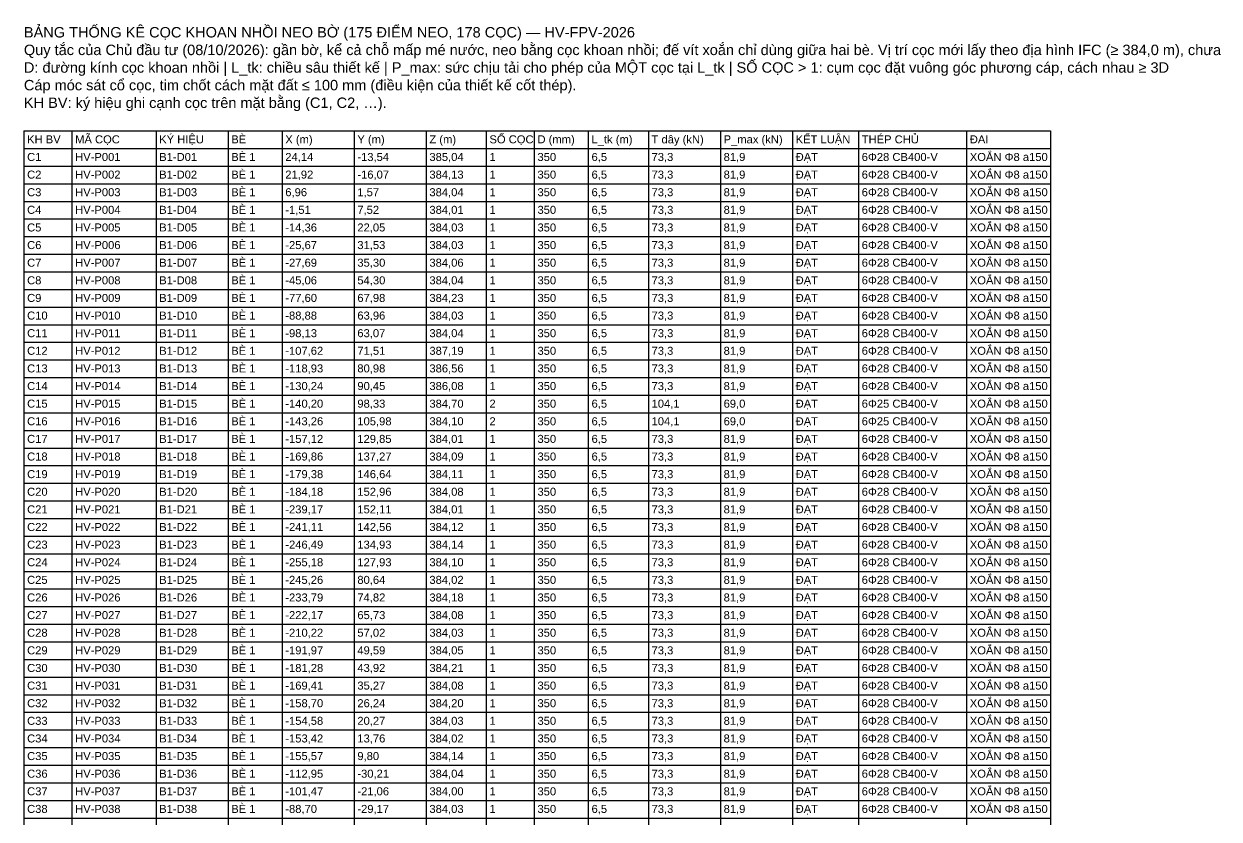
# Model space of a CAD drawing. Header units: metres. Extents: x -256 to 965, y -260 to 304.
# Drawn here: x 489.8 to 669, y 183.6 to 302.7 of the extents above; entities that cross this region are included whole.
import ezdxf

# ---------------------------------------------------------------- set-up
doc = ezdxf.new("R2010")
doc.units = ezdxf.units.M
doc.layers.add('07_BANG_THONG_KE_COC_BO', color=7, linetype='Continuous')
doc.styles.add('VN', font='arial.ttf')

msp = doc.modelspace()

# ---------------------------------------------------------------- linework, layer by layer
at = {"layer": '07_BANG_THONG_KE_COC_BO'}
for p, q in [((489.83, 286.698), (643.73, 286.698)), ((489.83, 286.698), (489.83, -177.942)), ((497.03, 286.698), (497.03, -177.942)), ((509.63, 286.698), (509.63, -177.942)), ((520.43, 286.698), (520.43, -177.942)), ((528.53, 286.698), (528.53, -177.942)), ((539.33, 286.698), (539.33, -177.942)), ((550.13, 286.698), (550.13, -177.942)), ((559.13, 286.698), (559.13, -177.942)), ((566.33, 286.698), (566.33, -177.942)), ((574.43, 286.698), (574.43, -177.942)), ((583.43, 286.698), (583.43, -177.942)), ((594.23, 286.698), (594.23, -177.942)), ((605.03, 286.698), (605.03, -177.942)), ((614.93, 286.698), (614.93, -177.942)), ((631.13, 286.698), (631.13, -177.942)), ((643.73, 286.698), (643.73, -177.942)), ((489.83, 284.058), (643.73, 284.058)), ((489.83, 281.418), (643.73, 281.418)), ((489.83, 278.778), (643.73, 278.778)), ((489.83, 276.138), (643.73, 276.138)), ((489.83, 273.498), (643.73, 273.498)), ((489.83, 270.858), (643.73, 270.858)), ((489.83, 268.218), (643.73, 268.218)), ((489.83, 265.578), (643.73, 265.578)), ((489.83, 262.938), (643.73, 262.938)), ((489.83, 260.298), (643.73, 260.298)), ((489.83, 257.658), (643.73, 257.658)), ((489.83, 255.018), (643.73, 255.018)), ((489.83, 252.378), (643.73, 252.378)), ((489.83, 249.738), (643.73, 249.738)), ((489.83, 247.098), (643.73, 247.098)), ((489.83, 244.458), (643.73, 244.458)), ((489.83, 241.818), (643.73, 241.818)), ((489.83, 239.178), (643.73, 239.178)), ((489.83, 236.538), (643.73, 236.538)), ((489.83, 233.898), (643.73, 233.898)), ((489.83, 231.258), (643.73, 231.258)), ((489.83, 228.618), (643.73, 228.618)), ((489.83, 225.978), (643.73, 225.978)), ((489.83, 223.338), (643.73, 223.338)), ((489.83, 220.698), (643.73, 220.698)), ((489.83, 218.058), (643.73, 218.058)), ((489.83, 215.418), (643.73, 215.418)), ((489.83, 212.778), (643.73, 212.778)), ((489.83, 210.138), (643.73, 210.138)), ((489.83, 207.498), (643.73, 207.498)), ((489.83, 204.858), (643.73, 204.858)), ((489.83, 202.218), (643.73, 202.218)), ((489.83, 199.578), (643.73, 199.578)), ((489.83, 196.938), (643.73, 196.938)), ((489.83, 194.298), (643.73, 194.298)), ((489.83, 191.658), (643.73, 191.658)), ((489.83, 189.018), (643.73, 189.018)), ((489.83, 186.378), (643.73, 186.378)), ((489.83, 183.738), (643.73, 183.738))]:
    msp.add_line(p, q, dxfattribs=at)

# ---------------------------------------------------------------- texts
at = {"layer": '07_BANG_THONG_KE_COC_BO', "style": 'VN'}
for s, height, p in [('BẢNG THỐNG KÊ CỌC KHOAN NHỒI NEO BỜ (175 ĐIỂM NEO, 178 CỌC) — HV-FPV-2026', 1.56, (489.83, 300.69)), ('Quy tắc của Chủ đầu tư (08/10/2026): gần bờ, kể cả chỗ mấp mé nước, neo bằng cọc khoan nhồi; đế vít xoắn chỉ dùng giữa hai bè. Vị trí cọc mới lấy theo địa hình IFC (≥ 384,0 m), chưa phải khảo sát.', 1.56, (489.83, 298.05)), ('D: đường kính cọc khoan nhồi | L_tk: chiều sâu thiết kế | P_max: sức chịu tải cho phép của MỘT cọc tại L_tk | SỐ CỌC > 1: cụm cọc đặt vuông góc phương cáp, cách nhau ≥ 3D', 1.56, (489.83, 295.41)), ('Cáp móc sát cổ cọc, tim chốt cách mặt đất ≤ 100 mm (điều kiện của thiết kế cốt thép).', 1.56, (489.83, 292.77)), ('KH BV: ký hiệu ghi cạnh cọc trên mặt bằng (C1, C2, …).', 1.56, (489.83, 290.13)), ('KH BV', 1.2, (490.31, 284.826)), ('MÃ CỌC', 1.2, (497.51, 284.826)), ('KÝ HIỆU', 1.2, (510.11, 284.826)), ('BÈ', 1.2, (520.91, 284.826)), ('X (m)', 1.2, (529.01, 284.826)), ('Y (m)', 1.2, (539.81, 284.826)), ('Z (m)', 1.2, (550.61, 284.826)), ('SỐ CỌC', 1.2, (559.61, 284.826)), ('D (mm)', 1.2, (566.81, 284.826)), ('L_tk (m)', 1.2, (574.91, 284.826)), ('T dây (kN)', 1.2, (583.91, 284.826)), ('P_max (kN)', 1.2, (594.71, 284.826)), ('KẾT LUẬN', 1.2, (605.51, 284.826)), ('THÉP CHỦ', 1.2, (615.41, 284.826)), ('ĐAI', 1.2, (631.61, 284.826)), ('C1', 1.2, (490.31, 282.186)), ('HV-P001', 1.2, (497.51, 282.186)), ('B1-D01', 1.2, (510.11, 282.186)), ('BÈ 1', 1.2, (520.91, 282.186)), ('24,14', 1.2, (529.01, 282.186)), ('-13,54', 1.2, (539.81, 282.186)), ('385,04', 1.2, (550.61, 282.186)), ('1', 1.2, (559.61, 282.186)), ('350', 1.2, (566.81, 282.186)), ('6,5', 1.2, (574.91, 282.186)), ('73,3', 1.2, (583.91, 282.186)), ('81,9', 1.2, (594.71, 282.186)), ('ĐẠT', 1.2, (605.51, 282.186)), ('6Φ28 CB400-V', 1.2, (615.41, 282.186)), ('XOẮN Φ8 a150', 1.2, (631.61, 282.186)), ('C2', 1.2, (490.31, 279.546)), ('HV-P002', 1.2, (497.51, 279.546)), ('B1-D02', 1.2, (510.11, 279.546)), ('BÈ 1', 1.2, (520.91, 279.546)), ('21,92', 1.2, (529.01, 279.546)), ('-16,07', 1.2, (539.81, 279.546)), ('384,13', 1.2, (550.61, 279.546)), ('1', 1.2, (559.61, 279.546)), ('350', 1.2, (566.81, 279.546)), ('6,5', 1.2, (574.91, 279.546)), ('73,3', 1.2, (583.91, 279.546)), ('81,9', 1.2, (594.71, 279.546)), ('ĐẠT', 1.2, (605.51, 279.546)), ('6Φ28 CB400-V', 1.2, (615.41, 279.546)), ('XOẮN Φ8 a150', 1.2, (631.61, 279.546)), ('C3', 1.2, (490.31, 276.906)), ('HV-P003', 1.2, (497.51, 276.906)), ('B1-D03', 1.2, (510.11, 276.906)), ('BÈ 1', 1.2, (520.91, 276.906)), ('6,96', 1.2, (529.01, 276.906)), ('1,57', 1.2, (539.81, 276.906)), ('384,04', 1.2, (550.61, 276.906)), ('1', 1.2, (559.61, 276.906)), ('350', 1.2, (566.81, 276.906)), ('6,5', 1.2, (574.91, 276.906)), ('73,3', 1.2, (583.91, 276.906)), ('81,9', 1.2, (594.71, 276.906)), ('ĐẠT', 1.2, (605.51, 276.906)), ('6Φ28 CB400-V', 1.2, (615.41, 276.906)), ('XOẮN Φ8 a150', 1.2, (631.61, 276.906)), ('C4', 1.2, (490.31, 274.266)), ('HV-P004', 1.2, (497.51, 274.266)), ('B1-D04', 1.2, (510.11, 274.266)), ('BÈ 1', 1.2, (520.91, 274.266)), ('-1,51', 1.2, (529.01, 274.266)), ('7,52', 1.2, (539.81, 274.266)), ('384,01', 1.2, (550.61, 274.266)), ('1', 1.2, (559.61, 274.266)), ('350', 1.2, (566.81, 274.266)), ('6,5', 1.2, (574.91, 274.266)), ('73,3', 1.2, (583.91, 274.266)), ('81,9', 1.2, (594.71, 274.266)), ('ĐẠT', 1.2, (605.51, 274.266)), ('6Φ28 CB400-V', 1.2, (615.41, 274.266)), ('XOẮN Φ8 a150', 1.2, (631.61, 274.266)), ('C5', 1.2, (490.31, 271.626)), ('HV-P005', 1.2, (497.51, 271.626)), ('B1-D05', 1.2, (510.11, 271.626)), ('BÈ 1', 1.2, (520.91, 271.626)), ('-14,36', 1.2, (529.01, 271.626)), ('22,05', 1.2, (539.81, 271.626)), ('384,03', 1.2, (550.61, 271.626)), ('1', 1.2, (559.61, 271.626)), ('350', 1.2, (566.81, 271.626)), ('6,5', 1.2, (574.91, 271.626)), ('73,3', 1.2, (583.91, 271.626)), ('81,9', 1.2, (594.71, 271.626)), ('ĐẠT', 1.2, (605.51, 271.626)), ('6Φ28 CB400-V', 1.2, (615.41, 271.626)), ('XOẮN Φ8 a150', 1.2, (631.61, 271.626)), ('XOẮN Φ8 a150', 1.2, (631.61, 268.986)), ('C6', 1.2, (490.31, 268.986)), ('HV-P006', 1.2, (497.51, 268.986)), ('B1-D06', 1.2, (510.11, 268.986)), ('BÈ 1', 1.2, (520.91, 268.986)), ('-25,67', 1.2, (529.01, 268.986)), ('31,53', 1.2, (539.81, 268.986)), ('384,03', 1.2, (550.61, 268.986)), ('1', 1.2, (559.61, 268.986)), ('350', 1.2, (566.81, 268.986)), ('6,5', 1.2, (574.91, 268.986)), ('73,3', 1.2, (583.91, 268.986)), ('81,9', 1.2, (594.71, 268.986)), ('ĐẠT', 1.2, (605.51, 268.986)), ('6Φ28 CB400-V', 1.2, (615.41, 268.986)), ('C7', 1.2, (490.31, 266.346)), ('HV-P007', 1.2, (497.51, 266.346)), ('B1-D07', 1.2, (510.11, 266.346)), ('BÈ 1', 1.2, (520.91, 266.346)), ('-27,69', 1.2, (529.01, 266.346)), ('35,30', 1.2, (539.81, 266.346)), ('384,06', 1.2, (550.61, 266.346)), ('1', 1.2, (559.61, 266.346)), ('350', 1.2, (566.81, 266.346)), ('6,5', 1.2, (574.91, 266.346)), ('73,3', 1.2, (583.91, 266.346)), ('81,9', 1.2, (594.71, 266.346)), ('ĐẠT', 1.2, (605.51, 266.346)), ('6Φ28 CB400-V', 1.2, (615.41, 266.346)), ('XOẮN Φ8 a150', 1.2, (631.61, 266.346)), ('BÈ 1', 1.2, (520.91, 263.706)), ('XOẮN Φ8 a150', 1.2, (631.61, 263.706)), ('C8', 1.2, (490.31, 263.706)), ('HV-P008', 1.2, (497.51, 263.706)), ('B1-D08', 1.2, (510.11, 263.706)), ('-45,06', 1.2, (529.01, 263.706)), ('54,30', 1.2, (539.81, 263.706)), ('384,04', 1.2, (550.61, 263.706)), ('1', 1.2, (559.61, 263.706)), ('350', 1.2, (566.81, 263.706)), ('6,5', 1.2, (574.91, 263.706)), ('73,3', 1.2, (583.91, 263.706)), ('81,9', 1.2, (594.71, 263.706)), ('ĐẠT', 1.2, (605.51, 263.706)), ('6Φ28 CB400-V', 1.2, (615.41, 263.706)), ('C9', 1.2, (490.31, 261.066)), ('HV-P009', 1.2, (497.51, 261.066)), ('B1-D09', 1.2, (510.11, 261.066)), ('BÈ 1', 1.2, (520.91, 261.066)), ('-77,60', 1.2, (529.01, 261.066)), ('67,98', 1.2, (539.81, 261.066)), ('384,23', 1.2, (550.61, 261.066)), ('1', 1.2, (559.61, 261.066)), ('350', 1.2, (566.81, 261.066)), ('6,5', 1.2, (574.91, 261.066)), ('73,3', 1.2, (583.91, 261.066)), ('81,9', 1.2, (594.71, 261.066)), ('ĐẠT', 1.2, (605.51, 261.066)), ('6Φ28 CB400-V', 1.2, (615.41, 261.066)), ('XOẮN Φ8 a150', 1.2, (631.61, 261.066)), ('BÈ 1', 1.2, (520.91, 258.426)), ('XOẮN Φ8 a150', 1.2, (631.61, 258.426)), ('C10', 1.2, (490.31, 258.426)), ('HV-P010', 1.2, (497.51, 258.426)), ('B1-D10', 1.2, (510.11, 258.426)), ('-88,88', 1.2, (529.01, 258.426)), ('63,96', 1.2, (539.81, 258.426)), ('384,03', 1.2, (550.61, 258.426)), ('1', 1.2, (559.61, 258.426)), ('350', 1.2, (566.81, 258.426)), ('6,5', 1.2, (574.91, 258.426)), ('73,3', 1.2, (583.91, 258.426)), ('81,9', 1.2, (594.71, 258.426)), ('ĐẠT', 1.2, (605.51, 258.426)), ('6Φ28 CB400-V', 1.2, (615.41, 258.426)), ('C11', 1.2, (490.31, 255.786)), ('HV-P011', 1.2, (497.51, 255.786)), ('B1-D11', 1.2, (510.11, 255.786)), ('BÈ 1', 1.2, (520.91, 255.786)), ('-98,13', 1.2, (529.01, 255.786)), ('63,07', 1.2, (539.81, 255.786)), ('384,04', 1.2, (550.61, 255.786)), ('1', 1.2, (559.61, 255.786)), ('350', 1.2, (566.81, 255.786)), ('6,5', 1.2, (574.91, 255.786)), ('73,3', 1.2, (583.91, 255.786)), ('81,9', 1.2, (594.71, 255.786)), ('ĐẠT', 1.2, (605.51, 255.786)), ('6Φ28 CB400-V', 1.2, (615.41, 255.786)), ('XOẮN Φ8 a150', 1.2, (631.61, 255.786)), ('BÈ 1', 1.2, (520.91, 253.146)), ('XOẮN Φ8 a150', 1.2, (631.61, 253.146)), ('C12', 1.2, (490.31, 253.146)), ('HV-P012', 1.2, (497.51, 253.146)), ('B1-D12', 1.2, (510.11, 253.146)), ('-107,62', 1.2, (529.01, 253.146)), ('71,51', 1.2, (539.81, 253.146)), ('387,19', 1.2, (550.61, 253.146)), ('1', 1.2, (559.61, 253.146)), ('350', 1.2, (566.81, 253.146)), ('6,5', 1.2, (574.91, 253.146)), ('73,3', 1.2, (583.91, 253.146)), ('81,9', 1.2, (594.71, 253.146)), ('ĐẠT', 1.2, (605.51, 253.146)), ('6Φ28 CB400-V', 1.2, (615.41, 253.146)), ('C13', 1.2, (490.31, 250.506)), ('HV-P013', 1.2, (497.51, 250.506)), ('B1-D13', 1.2, (510.11, 250.506)), ('BÈ 1', 1.2, (520.91, 250.506)), ('-118,93', 1.2, (529.01, 250.506)), ('80,98', 1.2, (539.81, 250.506)), ('386,56', 1.2, (550.61, 250.506)), ('1', 1.2, (559.61, 250.506)), ('350', 1.2, (566.81, 250.506)), ('6,5', 1.2, (574.91, 250.506)), ('73,3', 1.2, (583.91, 250.506)), ('81,9', 1.2, (594.71, 250.506)), ('ĐẠT', 1.2, (605.51, 250.506)), ('6Φ28 CB400-V', 1.2, (615.41, 250.506)), ('XOẮN Φ8 a150', 1.2, (631.61, 250.506)), ('C14', 1.2, (490.31, 247.866)), ('HV-P014', 1.2, (497.51, 247.866)), ('B1-D14', 1.2, (510.11, 247.866)), ('BÈ 1', 1.2, (520.91, 247.866)), ('-130,24', 1.2, (529.01, 247.866)), ('90,45', 1.2, (539.81, 247.866)), ('386,08', 1.2, (550.61, 247.866)), ('1', 1.2, (559.61, 247.866)), ('350', 1.2, (566.81, 247.866)), ('6,5', 1.2, (574.91, 247.866)), ('73,3', 1.2, (583.91, 247.866)), ('81,9', 1.2, (594.71, 247.866)), ('ĐẠT', 1.2, (605.51, 247.866)), ('6Φ28 CB400-V', 1.2, (615.41, 247.866)), ('XOẮN Φ8 a150', 1.2, (631.61, 247.866)), ('C15', 1.2, (490.31, 245.226)), ('HV-P015', 1.2, (497.51, 245.226)), ('B1-D15', 1.2, (510.11, 245.226)), ('BÈ 1', 1.2, (520.91, 245.226)), ('-140,20', 1.2, (529.01, 245.226)), ('98,33', 1.2, (539.81, 245.226)), ('384,70', 1.2, (550.61, 245.226)), ('2', 1.2, (559.61, 245.226)), ('350', 1.2, (566.81, 245.226)), ('6,5', 1.2, (574.91, 245.226)), ('104,1', 1.2, (583.91, 245.226)), ('69,0', 1.2, (594.71, 245.226)), ('ĐẠT', 1.2, (605.51, 245.226)), ('6Φ25 CB400-V', 1.2, (615.41, 245.226)), ('XOẮN Φ8 a150', 1.2, (631.61, 245.226)), ('C16', 1.2, (490.31, 242.586)), ('HV-P016', 1.2, (497.51, 242.586)), ('B1-D16', 1.2, (510.11, 242.586)), ('BÈ 1', 1.2, (520.91, 242.586)), ('-143,26', 1.2, (529.01, 242.586)), ('105,98', 1.2, (539.81, 242.586)), ('384,10', 1.2, (550.61, 242.586)), ('2', 1.2, (559.61, 242.586)), ('350', 1.2, (566.81, 242.586)), ('6,5', 1.2, (574.91, 242.586)), ('104,1', 1.2, (583.91, 242.586)), ('69,0', 1.2, (594.71, 242.586)), ('ĐẠT', 1.2, (605.51, 242.586)), ('6Φ25 CB400-V', 1.2, (615.41, 242.586)), ('XOẮN Φ8 a150', 1.2, (631.61, 242.586)), ('C17', 1.2, (490.31, 239.946)), ('HV-P017', 1.2, (497.51, 239.946)), ('B1-D17', 1.2, (510.11, 239.946)), ('BÈ 1', 1.2, (520.91, 239.946)), ('-157,12', 1.2, (529.01, 239.946)), ('129,85', 1.2, (539.81, 239.946)), ('384,01', 1.2, (550.61, 239.946)), ('1', 1.2, (559.61, 239.946)), ('350', 1.2, (566.81, 239.946)), ('6,5', 1.2, (574.91, 239.946)), ('73,3', 1.2, (583.91, 239.946)), ('81,9', 1.2, (594.71, 239.946)), ('ĐẠT', 1.2, (605.51, 239.946)), ('6Φ28 CB400-V', 1.2, (615.41, 239.946)), ('XOẮN Φ8 a150', 1.2, (631.61, 239.946)), ('C18', 1.2, (490.31, 237.306)), ('HV-P018', 1.2, (497.51, 237.306)), ('B1-D18', 1.2, (510.11, 237.306)), ('BÈ 1', 1.2, (520.91, 237.306)), ('-169,86', 1.2, (529.01, 237.306)), ('137,27', 1.2, (539.81, 237.306)), ('384,09', 1.2, (550.61, 237.306)), ('1', 1.2, (559.61, 237.306)), ('350', 1.2, (566.81, 237.306)), ('6,5', 1.2, (574.91, 237.306)), ('73,3', 1.2, (583.91, 237.306)), ('81,9', 1.2, (594.71, 237.306)), ('ĐẠT', 1.2, (605.51, 237.306)), ('6Φ28 CB400-V', 1.2, (615.41, 237.306)), ('XOẮN Φ8 a150', 1.2, (631.61, 237.306)), ('C19', 1.2, (490.31, 234.666)), ('HV-P019', 1.2, (497.51, 234.666)), ('B1-D19', 1.2, (510.11, 234.666)), ('BÈ 1', 1.2, (520.91, 234.666)), ('-179,38', 1.2, (529.01, 234.666)), ('146,64', 1.2, (539.81, 234.666)), ('384,11', 1.2, (550.61, 234.666)), ('1', 1.2, (559.61, 234.666)), ('350', 1.2, (566.81, 234.666)), ('6,5', 1.2, (574.91, 234.666)), ('73,3', 1.2, (583.91, 234.666)), ('81,9', 1.2, (594.71, 234.666)), ('ĐẠT', 1.2, (605.51, 234.666)), ('6Φ28 CB400-V', 1.2, (615.41, 234.666)), ('XOẮN Φ8 a150', 1.2, (631.61, 234.666)), ('C20', 1.2, (490.31, 232.026)), ('HV-P020', 1.2, (497.51, 232.026)), ('B1-D20', 1.2, (510.11, 232.026)), ('BÈ 1', 1.2, (520.91, 232.026)), ('-184,18', 1.2, (529.01, 232.026)), ('152,96', 1.2, (539.81, 232.026)), ('384,08', 1.2, (550.61, 232.026)), ('1', 1.2, (559.61, 232.026)), ('350', 1.2, (566.81, 232.026)), ('6,5', 1.2, (574.91, 232.026)), ('73,3', 1.2, (583.91, 232.026)), ('81,9', 1.2, (594.71, 232.026)), ('ĐẠT', 1.2, (605.51, 232.026)), ('6Φ28 CB400-V', 1.2, (615.41, 232.026)), ('XOẮN Φ8 a150', 1.2, (631.61, 232.026)), ('C21', 1.2, (490.31, 229.386)), ('HV-P021', 1.2, (497.51, 229.386)), ('B1-D21', 1.2, (510.11, 229.386)), ('BÈ 1', 1.2, (520.91, 229.386)), ('-239,17', 1.2, (529.01, 229.386)), ('152,11', 1.2, (539.81, 229.386)), ('384,01', 1.2, (550.61, 229.386)), ('1', 1.2, (559.61, 229.386)), ('350', 1.2, (566.81, 229.386)), ('6,5', 1.2, (574.91, 229.386)), ('73,3', 1.2, (583.91, 229.386)), ('81,9', 1.2, (594.71, 229.386)), ('ĐẠT', 1.2, (605.51, 229.386)), ('6Φ28 CB400-V', 1.2, (615.41, 229.386)), ('XOẮN Φ8 a150', 1.2, (631.61, 229.386)), ('C22', 1.2, (490.31, 226.746)), ('HV-P022', 1.2, (497.51, 226.746)), ('B1-D22', 1.2, (510.11, 226.746)), ('BÈ 1', 1.2, (520.91, 226.746)), ('-241,11', 1.2, (529.01, 226.746)), ('142,56', 1.2, (539.81, 226.746)), ('384,12', 1.2, (550.61, 226.746)), ('1', 1.2, (559.61, 226.746)), ('350', 1.2, (566.81, 226.746)), ('6,5', 1.2, (574.91, 226.746)), ('73,3', 1.2, (583.91, 226.746)), ('81,9', 1.2, (594.71, 226.746)), ('ĐẠT', 1.2, (605.51, 226.746)), ('6Φ28 CB400-V', 1.2, (615.41, 226.746)), ('XOẮN Φ8 a150', 1.2, (631.61, 226.746)), ('C23', 1.2, (490.31, 224.106)), ('HV-P023', 1.2, (497.51, 224.106)), ('B1-D23', 1.2, (510.11, 224.106)), ('BÈ 1', 1.2, (520.91, 224.106)), ('-246,49', 1.2, (529.01, 224.106)), ('134,93', 1.2, (539.81, 224.106)), ('384,14', 1.2, (550.61, 224.106)), ('1', 1.2, (559.61, 224.106)), ('350', 1.2, (566.81, 224.106)), ('6,5', 1.2, (574.91, 224.106)), ('73,3', 1.2, (583.91, 224.106)), ('81,9', 1.2, (594.71, 224.106)), ('ĐẠT', 1.2, (605.51, 224.106)), ('6Φ28 CB400-V', 1.2, (615.41, 224.106)), ('XOẮN Φ8 a150', 1.2, (631.61, 224.106)), ('C24', 1.2, (490.31, 221.466)), ('HV-P024', 1.2, (497.51, 221.466)), ('B1-D24', 1.2, (510.11, 221.466)), ('BÈ 1', 1.2, (520.91, 221.466)), ('-255,18', 1.2, (529.01, 221.466)), ('127,93', 1.2, (539.81, 221.466)), ('384,10', 1.2, (550.61, 221.466)), ('1', 1.2, (559.61, 221.466)), ('350', 1.2, (566.81, 221.466)), ('6,5', 1.2, (574.91, 221.466)), ('73,3', 1.2, (583.91, 221.466)), ('81,9', 1.2, (594.71, 221.466)), ('ĐẠT', 1.2, (605.51, 221.466)), ('6Φ28 CB400-V', 1.2, (615.41, 221.466)), ('XOẮN Φ8 a150', 1.2, (631.61, 221.466)), ('XOẮN Φ8 a150', 1.2, (631.61, 218.826)), ('C25', 1.2, (490.31, 218.826)), ('HV-P025', 1.2, (497.51, 218.826)), ('B1-D25', 1.2, (510.11, 218.826)), ('BÈ 1', 1.2, (520.91, 218.826)), ('-245,26', 1.2, (529.01, 218.826)), ('80,64', 1.2, (539.81, 218.826)), ('384,02', 1.2, (550.61, 218.826)), ('1', 1.2, (559.61, 218.826)), ('350', 1.2, (566.81, 218.826)), ('6,5', 1.2, (574.91, 218.826)), ('73,3', 1.2, (583.91, 218.826)), ('81,9', 1.2, (594.71, 218.826)), ('ĐẠT', 1.2, (605.51, 218.826)), ('6Φ28 CB400-V', 1.2, (615.41, 218.826)), ('C26', 1.2, (490.31, 216.186)), ('HV-P026', 1.2, (497.51, 216.186)), ('B1-D26', 1.2, (510.11, 216.186)), ('BÈ 1', 1.2, (520.91, 216.186)), ('-233,79', 1.2, (529.01, 216.186)), ('74,82', 1.2, (539.81, 216.186)), ('384,18', 1.2, (550.61, 216.186)), ('1', 1.2, (559.61, 216.186)), ('350', 1.2, (566.81, 216.186)), ('6,5', 1.2, (574.91, 216.186)), ('73,3', 1.2, (583.91, 216.186)), ('81,9', 1.2, (594.71, 216.186)), ('ĐẠT', 1.2, (605.51, 216.186)), ('6Φ28 CB400-V', 1.2, (615.41, 216.186)), ('XOẮN Φ8 a150', 1.2, (631.61, 216.186)), ('BÈ 1', 1.2, (520.91, 213.546)), ('XOẮN Φ8 a150', 1.2, (631.61, 213.546)), ('C27', 1.2, (490.31, 213.546)), ('HV-P027', 1.2, (497.51, 213.546)), ('B1-D27', 1.2, (510.11, 213.546)), ('-222,17', 1.2, (529.01, 213.546)), ('65,73', 1.2, (539.81, 213.546)), ('384,08', 1.2, (550.61, 213.546)), ('1', 1.2, (559.61, 213.546)), ('350', 1.2, (566.81, 213.546)), ('6,5', 1.2, (574.91, 213.546)), ('73,3', 1.2, (583.91, 213.546)), ('81,9', 1.2, (594.71, 213.546)), ('ĐẠT', 1.2, (605.51, 213.546)), ('6Φ28 CB400-V', 1.2, (615.41, 213.546)), ('C28', 1.2, (490.31, 210.906)), ('HV-P028', 1.2, (497.51, 210.906)), ('B1-D28', 1.2, (510.11, 210.906)), ('BÈ 1', 1.2, (520.91, 210.906)), ('-210,22', 1.2, (529.01, 210.906)), ('57,02', 1.2, (539.81, 210.906)), ('384,03', 1.2, (550.61, 210.906)), ('1', 1.2, (559.61, 210.906)), ('350', 1.2, (566.81, 210.906)), ('6,5', 1.2, (574.91, 210.906)), ('73,3', 1.2, (583.91, 210.906)), ('81,9', 1.2, (594.71, 210.906)), ('ĐẠT', 1.2, (605.51, 210.906)), ('6Φ28 CB400-V', 1.2, (615.41, 210.906)), ('XOẮN Φ8 a150', 1.2, (631.61, 210.906)), ('BÈ 1', 1.2, (520.91, 208.266)), ('XOẮN Φ8 a150', 1.2, (631.61, 208.266)), ('C29', 1.2, (490.31, 208.266)), ('HV-P029', 1.2, (497.51, 208.266)), ('B1-D29', 1.2, (510.11, 208.266)), ('-191,97', 1.2, (529.01, 208.266)), ('49,59', 1.2, (539.81, 208.266)), ('384,05', 1.2, (550.61, 208.266)), ('1', 1.2, (559.61, 208.266)), ('350', 1.2, (566.81, 208.266)), ('6,5', 1.2, (574.91, 208.266)), ('73,3', 1.2, (583.91, 208.266)), ('81,9', 1.2, (594.71, 208.266)), ('ĐẠT', 1.2, (605.51, 208.266)), ('6Φ28 CB400-V', 1.2, (615.41, 208.266)), ('C30', 1.2, (490.31, 205.626)), ('HV-P030', 1.2, (497.51, 205.626)), ('B1-D30', 1.2, (510.11, 205.626)), ('BÈ 1', 1.2, (520.91, 205.626)), ('-181,28', 1.2, (529.01, 205.626)), ('43,92', 1.2, (539.81, 205.626)), ('384,21', 1.2, (550.61, 205.626)), ('1', 1.2, (559.61, 205.626)), ('350', 1.2, (566.81, 205.626)), ('6,5', 1.2, (574.91, 205.626)), ('73,3', 1.2, (583.91, 205.626)), ('81,9', 1.2, (594.71, 205.626)), ('ĐẠT', 1.2, (605.51, 205.626)), ('6Φ28 CB400-V', 1.2, (615.41, 205.626)), ('XOẮN Φ8 a150', 1.2, (631.61, 205.626)), ('BÈ 1', 1.2, (520.91, 202.986)), ('XOẮN Φ8 a150', 1.2, (631.61, 202.986)), ('C31', 1.2, (490.31, 202.986)), ('HV-P031', 1.2, (497.51, 202.986)), ('B1-D31', 1.2, (510.11, 202.986)), ('-169,41', 1.2, (529.01, 202.986)), ('35,27', 1.2, (539.81, 202.986)), ('384,08', 1.2, (550.61, 202.986)), ('1', 1.2, (559.61, 202.986)), ('350', 1.2, (566.81, 202.986)), ('6,5', 1.2, (574.91, 202.986)), ('73,3', 1.2, (583.91, 202.986)), ('81,9', 1.2, (594.71, 202.986)), ('ĐẠT', 1.2, (605.51, 202.986)), ('6Φ28 CB400-V', 1.2, (615.41, 202.986)), ('C32', 1.2, (490.31, 200.346)), ('HV-P032', 1.2, (497.51, 200.346)), ('B1-D32', 1.2, (510.11, 200.346)), ('BÈ 1', 1.2, (520.91, 200.346)), ('-158,70', 1.2, (529.01, 200.346)), ('26,24', 1.2, (539.81, 200.346)), ('384,20', 1.2, (550.61, 200.346)), ('1', 1.2, (559.61, 200.346)), ('350', 1.2, (566.81, 200.346)), ('6,5', 1.2, (574.91, 200.346)), ('73,3', 1.2, (583.91, 200.346)), ('81,9', 1.2, (594.71, 200.346)), ('ĐẠT', 1.2, (605.51, 200.346)), ('6Φ28 CB400-V', 1.2, (615.41, 200.346)), ('XOẮN Φ8 a150', 1.2, (631.61, 200.346)), ('C33', 1.2, (490.31, 197.706)), ('HV-P033', 1.2, (497.51, 197.706)), ('B1-D33', 1.2, (510.11, 197.706)), ('BÈ 1', 1.2, (520.91, 197.706)), ('-154,58', 1.2, (529.01, 197.706)), ('20,27', 1.2, (539.81, 197.706)), ('384,03', 1.2, (550.61, 197.706)), ('1', 1.2, (559.61, 197.706)), ('350', 1.2, (566.81, 197.706)), ('6,5', 1.2, (574.91, 197.706)), ('73,3', 1.2, (583.91, 197.706)), ('81,9', 1.2, (594.71, 197.706)), ('ĐẠT', 1.2, (605.51, 197.706)), ('6Φ28 CB400-V', 1.2, (615.41, 197.706)), ('XOẮN Φ8 a150', 1.2, (631.61, 197.706)), ('C34', 1.2, (490.31, 195.066)), ('HV-P034', 1.2, (497.51, 195.066)), ('B1-D34', 1.2, (510.11, 195.066)), ('BÈ 1', 1.2, (520.91, 195.066)), ('-153,42', 1.2, (529.01, 195.066)), ('13,76', 1.2, (539.81, 195.066)), ('384,02', 1.2, (550.61, 195.066)), ('1', 1.2, (559.61, 195.066)), ('350', 1.2, (566.81, 195.066)), ('6,5', 1.2, (574.91, 195.066)), ('73,3', 1.2, (583.91, 195.066)), ('81,9', 1.2, (594.71, 195.066)), ('ĐẠT', 1.2, (605.51, 195.066)), ('6Φ28 CB400-V', 1.2, (615.41, 195.066)), ('XOẮN Φ8 a150', 1.2, (631.61, 195.066)), ('C35', 1.2, (490.31, 192.426)), ('HV-P035', 1.2, (497.51, 192.426)), ('B1-D35', 1.2, (510.11, 192.426)), ('BÈ 1', 1.2, (520.91, 192.426)), ('-155,57', 1.2, (529.01, 192.426)), ('9,80', 1.2, (539.81, 192.426)), ('384,14', 1.2, (550.61, 192.426)), ('1', 1.2, (559.61, 192.426)), ('350', 1.2, (566.81, 192.426)), ('6,5', 1.2, (574.91, 192.426)), ('73,3', 1.2, (583.91, 192.426)), ('81,9', 1.2, (594.71, 192.426)), ('ĐẠT', 1.2, (605.51, 192.426)), ('6Φ28 CB400-V', 1.2, (615.41, 192.426)), ('XOẮN Φ8 a150', 1.2, (631.61, 192.426)), ('C36', 1.2, (490.31, 189.786)), ('HV-P036', 1.2, (497.51, 189.786)), ('B1-D36', 1.2, (510.11, 189.786)), ('BÈ 1', 1.2, (520.91, 189.786)), ('-112,95', 1.2, (529.01, 189.786)), ('-30,21', 1.2, (539.81, 189.786)), ('384,04', 1.2, (550.61, 189.786)), ('1', 1.2, (559.61, 189.786)), ('350', 1.2, (566.81, 189.786)), ('6,5', 1.2, (574.91, 189.786)), ('73,3', 1.2, (583.91, 189.786)), ('81,9', 1.2, (594.71, 189.786)), ('ĐẠT', 1.2, (605.51, 189.786)), ('6Φ28 CB400-V', 1.2, (615.41, 189.786)), ('XOẮN Φ8 a150', 1.2, (631.61, 189.786)), ('C37', 1.2, (490.31, 187.146)), ('HV-P037', 1.2, (497.51, 187.146)), ('B1-D37', 1.2, (510.11, 187.146)), ('BÈ 1', 1.2, (520.91, 187.146)), ('-101,47', 1.2, (529.01, 187.146)), ('-21,06', 1.2, (539.81, 187.146)), ('384,00', 1.2, (550.61, 187.146)), ('1', 1.2, (559.61, 187.146)), ('350', 1.2, (566.81, 187.146)), ('6,5', 1.2, (574.91, 187.146)), ('73,3', 1.2, (583.91, 187.146)), ('81,9', 1.2, (594.71, 187.146)), ('ĐẠT', 1.2, (605.51, 187.146)), ('6Φ28 CB400-V', 1.2, (615.41, 187.146)), ('XOẮN Φ8 a150', 1.2, (631.61, 187.146)), ('C38', 1.2, (490.31, 184.506)), ('HV-P038', 1.2, (497.51, 184.506)), ('B1-D38', 1.2, (510.11, 184.506)), ('BÈ 1', 1.2, (520.91, 184.506)), ('-88,70', 1.2, (529.01, 184.506)), ('-29,17', 1.2, (539.81, 184.506)), ('384,03', 1.2, (550.61, 184.506)), ('1', 1.2, (559.61, 184.506)), ('350', 1.2, (566.81, 184.506)), ('6,5', 1.2, (574.91, 184.506)), ('73,3', 1.2, (583.91, 184.506)), ('81,9', 1.2, (594.71, 184.506)), ('ĐẠT', 1.2, (605.51, 184.506)), ('6Φ28 CB400-V', 1.2, (615.41, 184.506)), ('XOẮN Φ8 a150', 1.2, (631.61, 184.506))]:
    msp.add_text(s, height=height, dxfattribs=at).set_placement(p)

doc.saveas('drawing.dxf')
